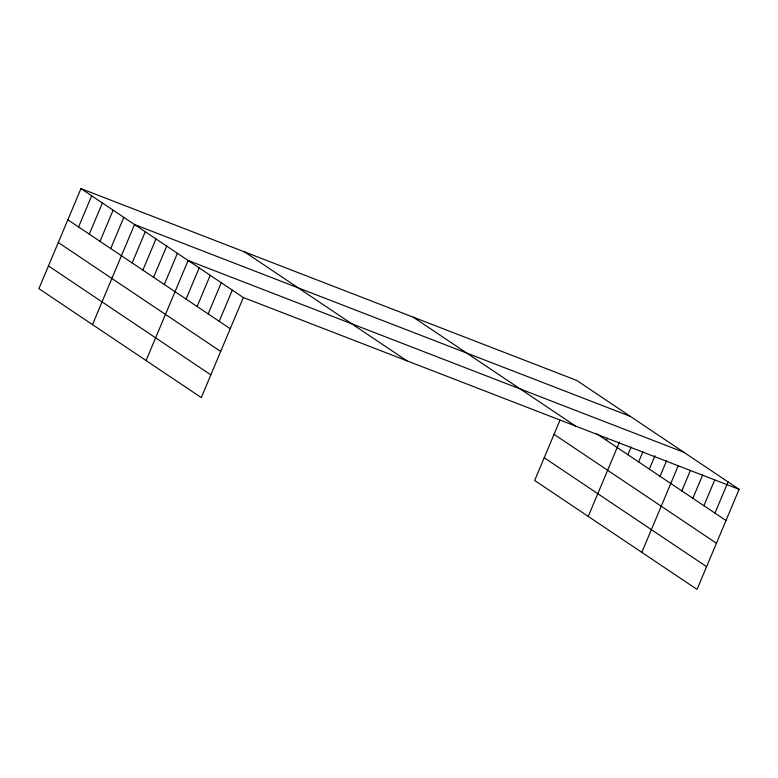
<?xml version="1.0" encoding="UTF-8"?>
<svg xmlns="http://www.w3.org/2000/svg" width="778" height="778" viewBox="0 0 778 778"><rect width="100%" height="100%" fill="white"/><g stroke="black" fill="none" stroke-linecap="round" stroke-linejoin="round"><path stroke-width="1.17" d="M80.961 188.607L38.9 288.667L201.288 397.587L243.349 297.527L80.961 188.607L576.712 380.413L739.1 489.333L697.039 589.393L534.651 480.473L559.966 420.256M78.568 226.982L91.678 195.793M89.285 234.178L102.395 202.98M100.002 241.365L113.111 210.167M110.719 248.552L123.828 217.363M92.485 324.611L134.545 224.55L630.306 416.356M132.153 262.925L145.272 231.737M142.87 270.122L155.989 238.924M153.587 277.308L166.706 246.111M164.304 284.495L177.423 253.307M146.07 360.554L188.14 260.494L683.891 452.3M186.068 299.092L199.178 267.895M197.106 306.493L210.225 275.305M208.154 313.904L221.263 282.715M219.192 321.314L232.301 290.116M606.47 440.358L607.414 438.131M588.236 516.417L619.531 441.972M627.904 454.731L631.182 446.942M638.621 461.928L642.842 451.901M649.338 469.115L654.959 455.743M660.055 476.301L666.62 460.702M641.831 552.361L678.27 465.662M681.82 490.899L690.251 470.846M692.858 498.299L702.699 474.911M703.905 505.71L714.671 480.084M714.943 513.12L728.062 481.922M243.349 297.527L739.1 489.333M596.726 433.823L725.991 520.521M413.118 317.113L575.506 426.033M554.053 434.328L716.431 543.248M244.564 251.897L406.943 360.817M544.211 457.746L706.589 566.666M67.851 219.795L230.239 328.715M58.301 242.522L220.68 351.442M48.45 265.94L210.838 374.86"/></g></svg>
